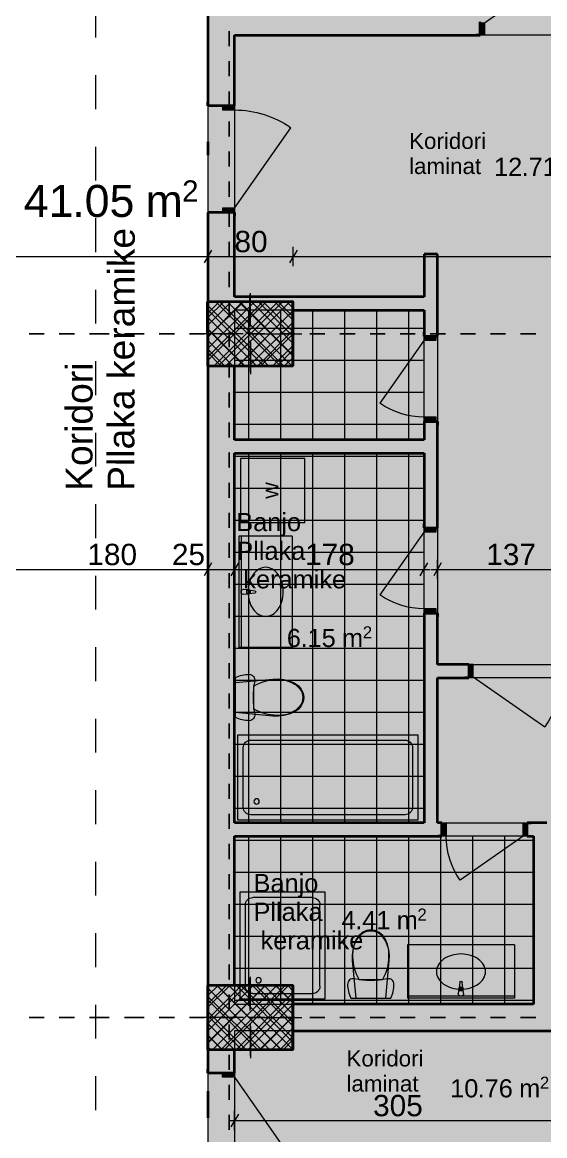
# Model space of a CAD drawing. Header units: millimetres. Extents: x -117066 to -55301, y -75598 to 14871.
# Drawn here: x -86605 to -80484, y -56841 to -43793 of the extents above; entities that cross this region are included whole.
import ezdxf

# ---------------------------------------------------------------- set-up
doc = ezdxf.new("R2010")
doc.units = ezdxf.units.MM
doc.header["$MEASUREMENT"] = 0
doc.layers.add('A - Shtyllat', color=7, linetype='Continuous')
doc.layers.add('Drawing & Figure', color=7, linetype='Continuous')
for name, color, linetype, lineweight in [('A - Shtyllat_Pen_No__1', 7, 'Continuous', 13), ('A - Shtyllat_Pen_No__7', 7, 'Continuous', 35), ('Drawing & Figure_Pen_No__1', 7, 'Continuous', 13), ('Drawing & Figure_Pen_No__101', 252, 'Continuous', 13), ('Drawing & Figure_Pen_No__20', 1, 'Continuous', 0), ('Drawing & Figure_Pen_No__7', 7, 'Continuous', 35)]:
    doc.layers.add(name, color=color, linetype=linetype, lineweight=lineweight)
for name, color, linetype, lineweight, true_color in [('Drawing & Figure_Pen_No__23', 7, 'Continuous', 20, 0xff6600), ('Drawing & Figure_Pen_No__3', 7, 'Continuous', 18, 0xff6600), ('Drawing & Figure_Pen_No__58', 7, 'Continuous', 25, 0xdf0000), ('Drawing & Figure_Pen_No__61', 7, 'Continuous', 20, 0x6a6a6a), ('Drawing & Figure_Pen_No__8', 7, 'Continuous', 35, 0xa80f02), ('Drawing & Figure_Pen_No__81', 7, 'Continuous', 20, 0x6a6a6a), ('Drawing & Figure_Pen_No__85', 7, 'Continuous', 20, 0x80c2ff)]:
    doc.layers.add(name, color=color, linetype=linetype, lineweight=lineweight, true_color=true_color)
doc.styles.add('GENERATED_STYLE_1', font='arial.ttf')
pattern_1 = [(45, (0, 0), (-68.94291, 68.94291), []), (135, (0, 0), (68.94291, 68.94291), [])]

# ---------------------------------------------------------------- blocks, each defined once
blk = doc.blocks.new('Column_6', base_point=(-83936, -47443))
at = {"layer": 'A - Shtyllat', "linetype": 'Continuous', "lineweight": 0, "true_color": 0x000000}
h = blk.add_hatch(dxfattribs=at)
h.set_pattern_fill('Concrete_Block', color=18, style=0, pattern_type=2)
h.set_pattern_definition(pattern_1)
h.paths.add_polyline_path([(-84437, -47068), (-84436, -47818), (-83436, -47817), (-83437, -47067)])
at = {"layer": 'A - Shtyllat_Pen_No__1', "color": 7, "linetype": 'Continuous', "lineweight": 13}
for p, q in [((-83936, -47363), (-83937, -46988)), ((-84016, -47443), (-84516, -47443)), ((-83856, -47443), (-83356, -47442)), ((-83936, -47523), (-83936, -47898))]:
    blk.add_line(p, q, dxfattribs=at)
blk.add_point((-83936, -47443), dxfattribs=at)
at = {"layer": 'A - Shtyllat_Pen_No__7', "color": 7, "linetype": 'Continuous', "lineweight": 35, "flags": 128}
blk.add_lwpolyline([(-84437, -47068), (-84436, -47818), (-83436, -47817), (-83437, -47067)], close=True, dxfattribs=at)
blk = doc.blocks.new('Column_9', base_point=(-83934, -55455))
at = {"layer": 'A - Shtyllat', "linetype": 'Continuous', "lineweight": 0, "true_color": 0x000000}
h = blk.add_hatch(dxfattribs=at)
h.set_pattern_fill('Concrete_Block', color=18, style=0, pattern_type=2)
h.set_pattern_definition(pattern_1)
h.paths.add_polyline_path([(-84434, -55080), (-84434, -55830), (-83434, -55830), (-83434, -55080)])
at = {"layer": 'A - Shtyllat_Pen_No__1', "color": 7, "linetype": 'Continuous', "lineweight": 13}
for p, q in [((-83934, -55375), (-83934, -55000)), ((-84014, -55455), (-84514, -55455)), ((-83934, -55535), (-83934, -55910)), ((-83854, -55455), (-83354, -55455))]:
    blk.add_line(p, q, dxfattribs=at)
blk.add_point((-83934, -55455), dxfattribs=at)
at = {"layer": 'A - Shtyllat_Pen_No__7', "color": 7, "linetype": 'Continuous', "lineweight": 35, "flags": 128}
blk.add_lwpolyline([(-84434, -55080), (-84434, -55830), (-83434, -55830), (-83434, -55080)], close=True, dxfattribs=at)

msp = doc.modelspace()

# ---------------------------------------------------------------- hatches: boundary and pattern name
at = {"layer": 'Drawing & Figure', "linetype": 'Continuous', "lineweight": 0, "true_color": 0x2a2a2a}
msp.add_hatch(color=250, dxfattribs=at).paths.add_polyline_path([(-73813.5, -38470.7), (-84436.1, -38472.9), (-84432.5, -55456.9), (-73807.1, -55454.7)])
at = {"layer": 'Drawing & Figure', "linetype": 'Continuous', "lineweight": 0, "true_color": 0x172b3f}
msp.add_hatch(color=169, dxfattribs=at).paths.add_polyline_path([(-73807.1, -69367.2), (-73807.1, -55454.7), (-84432.5, -55456.9), (-84430.9, -63350.7), (-85511.4, -63351), (-85510.2, -69369.6)])
at = {"layer": 'Drawing & Figure_Pen_No__1', "linetype": 'Continuous', "lineweight": 0, "true_color": 0xffffff}
for points in [[(-81241.4, -43799.4), (-81241.4, -43943.2), (-81191.4, -43943.2), (-81191.4, -43799.4)], [(-84260.9, -44770.8), (-84260.9, -44820.8), (-84117.2, -44820.8), (-84117.2, -44770.8)], [(-84117.2, -46020.8), (-84117.2, -45970.8), (-84260.9, -45970.8), (-84260.9, -46020.8)], [(-83429.7, -47818.1), (-83429.7, -47068.1), (-84429.6, -47068.1), (-84429.6, -47818.1)], [(-81898.4, -47469.8), (-81898.4, -47519.9), (-81754.7, -47519.9), (-81754.7, -47469.8)], [(-81754.7, -48469.9), (-81754.7, -48419.9), (-81898.4, -48419.9), (-81898.4, -48469.9)], [(-83296.8, -48906.4), (-84046.8, -48906.4), (-84046.8, -49656.4), (-83296.8, -49656.4)], [(-83441.7, -49815.8), (-84066.7, -49815.8), (-84066.7, -51119.6), (-83441.7, -51119.6)], [(-81898.4, -49716.2), (-81898.4, -49766.1), (-81754.7, -49766.1), (-81754.7, -49716.2)], [(-84010.5, -50436.5), (-84032.5, -50445.6), (-84041.7, -50467.7), (-84032.5, -50489.8), (-84010.5, -50499), (-83958, -50494), (-83946.1, -50489.9), (-83880, -50481.6), (-83871.2, -50477), (-83867.7, -50467.7), (-83871.2, -50458.4), (-83880, -50453.9), (-83946.1, -50445.5), (-83958, -50441.5)], [(-81754.7, -50716.1), (-81754.7, -50666.1), (-81898.4, -50666.1), (-81898.4, -50716.1)], [(-81374, -51461.9), (-81324, -51461.9), (-81324, -51318.2), (-81374, -51318.2)], [(-84107.2, -51472.4), (-84107.2, -51939.4), (-84088.4, -51948.2), (-84069, -51956), (-84049.3, -51962.6), (-84029.2, -51968), (-84008.8, -51972.3), (-83988.2, -51975.4), (-83967.4, -51977.2), (-83946.6, -51977.8), (-83932.2, -51976.2), (-83918.5, -51971.5), (-83906.1, -51963.8), (-83895.8, -51953.7), (-83887.9, -51941.5), (-83882.9, -51927.9), (-83880.9, -51913.5), (-83882.3, -51899), (-83890.8, -51851.2), (-83896.8, -51803), (-83900.4, -51754.5), (-83901.7, -51705.9), (-83900.4, -51657.3), (-83896.8, -51608.9), (-83890.8, -51560.6), (-83882.3, -51512.8), (-83880.9, -51498.3), (-83882.9, -51484), (-83887.9, -51470.3), (-83895.8, -51458.2), (-83906.1, -51448), (-83918.5, -51440.4), (-83932.2, -51435.7), (-83946.6, -51434), (-83967.4, -51434.6), (-83988.2, -51436.5), (-84008.8, -51439.5), (-84029.2, -51443.8), (-84049.3, -51449.2), (-84069, -51455.9), (-84088.4, -51463.6)], [(-83540.4, -51494.1), (-83604.6, -51487.3), (-83669.2, -51489.2), (-84107.2, -51529.7), (-84107.2, -51882.2), (-83669.2, -51922.6), (-83604.6, -51924.5), (-83540.4, -51917.7), (-83478.3, -51902.2), (-83419.5, -51878.4), (-83373.1, -51846.4), (-83337.4, -51805.1), (-83315, -51757.2), (-83307.2, -51705.9), (-83315, -51654.6), (-83337.4, -51606.8), (-83373.1, -51565.4), (-83419.5, -51533.4), (-83478.3, -51509.6)], [(-84079.2, -53142.6), (-81971, -53142.6), (-81971, -52142.6), (-84079.2, -52142.6)], [(-81688.5, -53186.3), (-81688.5, -53330), (-81638.5, -53330), (-81638.5, -53186.3)], [(-80688.5, -53330), (-80688.5, -53186.3), (-80738.5, -53186.3), (-80738.5, -53330)], [(-84055.8, -55238.2), (-83055.8, -55238.2), (-83055.8, -53988.2), (-84055.8, -53988.2)], [(-82310.7, -54660.8), (-82326.1, -54598.6), (-82349.9, -54539.9), (-82381.9, -54493.4), (-82423.2, -54457.8), (-82471.1, -54435.3), (-82522.4, -54427.6), (-82573.7, -54435.3), (-82621.6, -54457.8), (-82662.9, -54493.4), (-82694.9, -54539.9), (-82718.7, -54598.6), (-82734.2, -54660.8), (-82741.1, -54725), (-82739.1, -54789.6), (-82698.6, -55227.5), (-82346.2, -55227.5), (-82305.7, -54789.6), (-82303.8, -54725)], [(-80840.4, -54605.3), (-82090.9, -54605.3), (-82090.9, -55230.3), (-80840.4, -55230.3)], [(-82289, -55227.5), (-82280.1, -55208.7), (-82272.3, -55189.4), (-82265.7, -55169.6), (-82260.3, -55149.5), (-82256.1, -55129.1), (-82253, -55108.5), (-82251.2, -55087.8), (-82250.5, -55067), (-82252.2, -55052.6), (-82256.9, -55038.8), (-82264.5, -55026.5), (-82274.7, -55016.1), (-82286.8, -55008.2), (-82300.5, -55003.2), (-82314.9, -55001.3), (-82329.3, -55002.6), (-82377.1, -55011.1), (-82425.3, -55017.2), (-82473.9, -55020.8), (-82522.4, -55022), (-82571, -55020.8), (-82619.4, -55017.2), (-82667.7, -55011.1), (-82715.5, -55002.6), (-82730, -55001.3), (-82744.4, -55003.2), (-82758, -55008.2), (-82770.2, -55016.1), (-82780.3, -55026.5), (-82788, -55038.8), (-82792.7, -55052.6), (-82794.3, -55067), (-82793.7, -55087.8), (-82791.9, -55108.5), (-82788.8, -55129.1), (-82784.6, -55149.5), (-82779.1, -55169.6), (-82772.5, -55189.4), (-82764.7, -55208.7), (-82755.9, -55227.5)], [(-81434.4, -55174.1), (-81439.4, -55121.6), (-81443.4, -55109.7), (-81451.8, -55043.6), (-81456.3, -55034.8), (-81465.6, -55031.3), (-81474.9, -55034.8), (-81479.5, -55043.6), (-81487.8, -55109.7), (-81491.9, -55121.6), (-81496.9, -55174.1), (-81487.7, -55196.2), (-81465.6, -55205.3), (-81443.5, -55196.2)], [(-83429.7, -55830.8), (-83429.7, -55080.8), (-84429.6, -55080.8), (-84429.6, -55830.8)], [(-84117.2, -56106.5), (-84260.9, -56106.5), (-84260.9, -56156.5), (-84117.2, -56156.5)]]:
    msp.add_hatch(color=7, dxfattribs=at).paths.add_polyline_path(points)

# ---------------------------------------------------------------- linework, layer by layer
at = {"layer": 'Drawing & Figure_Pen_No__1', "color": 7, "linetype": 'Continuous', "lineweight": 13}
for points in [[(-84429.6, -35635.1), (-84429.6, -57528.3)], [(-84117.2, -43943.2), (-84117.2, -47012.3)], [(-80027.7, -43943.2), (-84117.2, -43943.2)], [(-84386.4, -46461.9), (-84473, -46611.9)], [(-83386.4, -46461.9), (-83472.9, -46611.9)], [(-81898.4, -46509), (-81742.2, -46509)], [(-81898.4, -47012.3), (-81898.4, -46509)], [(-81742.2, -46509), (-81742.2, -51318.2)], [(-84429.6, -47712.8), (-83785.1, -47068.1)], [(-84429.6, -47483), (-84014.9, -47068.1)], [(-84429.6, -47253.2), (-84244.7, -47068.1)], [(-84305.3, -47818.1), (-83555.3, -47068.1)], [(-83546.1, -47818.1), (-84296.1, -47068.1)], [(-84117.2, -47012.3), (-81898.4, -47012.3)], [(-83429.7, -47704.7), (-84066.3, -47068.1)], [(-83429.7, -47474.9), (-83836.5, -47068.1)], [(-83429.7, -47245.1), (-83606.7, -47068.1)], [(-83775.9, -47818.1), (-84429.6, -47164.4)], [(-84117.2, -47168.5), (-84117.2, -48684.9)], [(-81898.4, -47168.5), (-84117.2, -47168.5)], [(-84075.5, -47818.1), (-83429.7, -47172.4)], [(-81898.4, -48684.9), (-81898.4, -47168.5)], [(-84005.7, -47818.1), (-84429.6, -47394.2)], [(-83845.6, -47818.1), (-83429.7, -47402.2)], [(-84235.5, -47818.1), (-84429.6, -47624)], [(-83615.8, -47818.1), (-83429.7, -47632)], [(-84117.2, -48684.9), (-81898.4, -48684.9)], [(-84117.2, -48841.1), (-84117.2, -53173.7)], [(-81898.4, -48841.1), (-84117.2, -48841.1)], [(-81898.4, -53173.7), (-81898.4, -48841.1)], [(-84429.6, -50316.5), (-84429.6, -50091.5)], [(-84117.2, -50316.5), (-84117.2, -50091.5)], [(-81898.4, -50316.5), (-81898.4, -50091.5)], [(-81742.2, -50316.5), (-81742.2, -50091.5)], [(-86687.7, -50204), (-84429.6, -50204)], [(-84386.4, -50129), (-84473, -50279)], [(-84429.6, -50204), (-84117.2, -50204)], [(-84073.8, -50129), (-84160.5, -50279)], [(-84117.2, -50204), (-81898.4, -50204)], [(-81941.7, -50279), (-81855.1, -50129)], [(-81898.4, -50204), (-81825, -50204)], [(-81815.5, -50204), (-81742.2, -50204)], [(-81698.9, -50129), (-81785.4, -50279)], [(-81742.2, -50204), (-80027.7, -50204)], [(-81742.2, -51318.2), (-80027.7, -51318.2)], [(-81742.2, -51474.4), (-81742.2, -53173.7)], [(-74116.7, -51474.4), (-81742.2, -51474.4)], [(-84117.2, -53173.7), (-81898.4, -53173.7)], [(-81742.2, -53173.7), (-80460.9, -53173.7)], [(-84117.2, -53330), (-84117.2, -55299.5)], [(-80617.2, -53330), (-84117.2, -53330)], [(-80617.2, -55299.5), (-80617.2, -53330)], [(-84429.6, -55756.1), (-83754.3, -55080.8)], [(-84429.6, -55526.3), (-83984.1, -55080.8)], [(-84429.6, -55296.5), (-84214, -55080.8)], [(-83576.8, -55830.8), (-84326.8, -55080.8)], [(-84274.5, -55830.8), (-83524.5, -55080.8)], [(-83429.7, -55748.1), (-84096.9, -55080.8)], [(-83429.7, -55518.2), (-83867.1, -55080.8)], [(-83429.7, -55288.4), (-83637.3, -55080.8)], [(-83806.6, -55830.8), (-84429.6, -55207.7)], [(-84117.2, -55299.5), (-80617.2, -55299.5)], [(-84044.7, -55830.8), (-83429.7, -55215.7)], [(-84036.4, -55830.8), (-84429.6, -55437.5)], [(-83814.9, -55830.8), (-83429.7, -55445.6)], [(-84266.2, -55830.8), (-84429.6, -55667.3)], [(-84117.2, -55612.1), (-84117.2, -57684.6)], [(-80304.6, -55612.1), (-84117.2, -55612.1)], [(-83585.1, -55830.8), (-83429.7, -55675.4)], [(-84073.8, -56586.8), (-84160.5, -56736.8)], [(-84117.2, -56774.3), (-84117.2, -56549.3)], [(-84190.5, -56661.8), (-84117.2, -56661.8)], [(-84117.2, -56661.8), (-80304.6, -56661.8)]]:
    msp.add_lwpolyline(points, dxfattribs=at)
at = {"layer": 'Drawing & Figure_Pen_No__101', "color": 252, "linetype": 'Continuous', "lineweight": 13}
for points in [[(-84429.6, -46649.4), (-84429.6, -46424.4)], [(-83429.7, -46649.4), (-83429.7, -46424.4)], [(-89406.5, -46536.9), (-84429.6, -46536.9)], [(-84429.6, -46536.9), (-83429.7, -46536.9)], [(-83429.7, -46536.9), (-76678.1, -46536.9)], [(-83952.3, -48684.9), (-83952.3, -47168.5)], [(-83577.3, -48684.9), (-83577.3, -47168.5)], [(-83202.3, -48684.9), (-83202.3, -47168.5)], [(-82827.3, -48684.9), (-82827.3, -47168.5)], [(-82452.3, -48684.9), (-82452.3, -47168.5)], [(-82077.3, -48684.9), (-82077.3, -47168.5)], [(-84117.2, -47376.8), (-81898.4, -47376.8)], [(-84117.2, -47751.8), (-81898.4, -47751.8)], [(-84117.2, -48126.8), (-81898.4, -48126.8)], [(-84117.2, -48501.8), (-81898.4, -48501.8)], [(-84117.2, -48876.8), (-81898.4, -48876.8)], [(-83952.3, -53173.7), (-83952.3, -48841.1)], [(-83577.3, -53173.7), (-83577.3, -48841.1)], [(-83202.3, -53173.7), (-83202.3, -48841.1)], [(-82827.3, -53173.7), (-82827.3, -48841.1)], [(-82452.3, -53173.7), (-82452.3, -48841.1)], [(-82077.3, -53173.7), (-82077.3, -48841.1)], [(-84117.2, -49251.8), (-81898.4, -49251.8)], [(-84117.2, -49626.8), (-81898.4, -49626.8)], [(-84117.2, -50001.8), (-81898.4, -50001.8)], [(-84117.2, -50376.8), (-81898.4, -50376.8)], [(-84117.2, -50751.8), (-81898.4, -50751.8)], [(-84117.2, -51126.8), (-81898.4, -51126.8)], [(-84117.2, -51501.8), (-81898.4, -51501.8)], [(-84117.2, -51876.8), (-81898.4, -51876.8)], [(-84117.2, -52251.8), (-81898.4, -52251.8)], [(-84117.2, -52626.8), (-81898.4, -52626.8)], [(-84117.2, -53001.8), (-81898.4, -53001.8)], [(-83952.3, -55299.5), (-83952.3, -53330)], [(-83577.3, -55299.5), (-83577.3, -53330)], [(-83202.3, -55299.5), (-83202.3, -53330)], [(-82827.3, -55299.5), (-82827.3, -53330)], [(-82452.3, -55299.5), (-82452.3, -53330)], [(-82077.3, -55299.5), (-82077.3, -53330)], [(-81702.3, -55299.5), (-81702.3, -53330)], [(-81327.3, -55299.5), (-81327.3, -53330)], [(-80952.3, -55299.5), (-80952.3, -53330)], [(-84117.2, -53376.8), (-80617.2, -53376.8)], [(-84117.2, -53751.8), (-80617.2, -53751.8)], [(-84117.2, -54126.8), (-80617.2, -54126.8)], [(-84117.2, -54501.8), (-80617.2, -54501.8)], [(-84117.2, -54876.8), (-80617.2, -54876.8)], [(-84117.2, -55251.8), (-80617.2, -55251.8)]]:
    msp.add_lwpolyline(points, dxfattribs=at)
at = {"layer": 'Drawing & Figure_Pen_No__20', "color": 1, "linetype": 'Continuous', "lineweight": 0}
for points in [[(-83929.7, -47343.2), (-83929.7, -46968.2)], [(-84029.7, -47443.1), (-84529.7, -47443.1)], [(-83829.6, -47443.1), (-83329.7, -47443.1)], [(-83929.7, -47543.2), (-83929.7, -47918.2)], [(-83929.7, -55355.8), (-83929.7, -54980.8)], [(-84029.7, -55455.8), (-84529.7, -55455.8)], [(-83929.7, -55555.8), (-83929.7, -55930.8)], [(-83829.6, -55455.8), (-83329.7, -55455.8)]]:
    msp.add_lwpolyline(points, dxfattribs=at)
at = {"layer": 'Drawing & Figure_Pen_No__23', "color": 30, "linetype": 'Continuous', "lineweight": 20, "true_color": 0xff6600}
for points in [[(-81241.4, -43799.4), (-81191.4, -43799.4)], [(-81241.4, -43943.2), (-81241.4, -43799.4)], [(-81191.4, -43799.4), (-81191.4, -43943.2)], [(-81191.4, -43943.2), (-81241.4, -43943.2)], [(-84260.9, -44770.8), (-84260.9, -44820.8)], [(-84117.2, -44770.8), (-84260.9, -44770.8)], [(-84260.9, -44820.8), (-84117.2, -44820.8)], [(-84117.2, -44820.8), (-84117.2, -44770.8)], [(-84117.2, -45970.8), (-84260.9, -45970.8)], [(-84260.9, -45970.8), (-84260.9, -46020.8)], [(-84260.9, -46020.8), (-84117.2, -46020.8)], [(-84117.2, -46020.8), (-84117.2, -45970.8)], [(-81898.4, -47469.8), (-81898.4, -47519.9)], [(-81754.7, -47469.8), (-81898.4, -47469.8)], [(-81754.7, -47519.9), (-81754.7, -47469.8)], [(-81898.4, -47519.9), (-81754.7, -47519.9)], [(-81754.7, -48419.9), (-81898.4, -48419.9)], [(-81898.4, -48419.9), (-81898.4, -48469.9)], [(-81898.4, -48469.9), (-81754.7, -48469.9)], [(-81754.7, -48469.9), (-81754.7, -48419.9)], [(-81898.4, -49716.2), (-81898.4, -49766.1)], [(-81754.7, -49716.2), (-81898.4, -49716.2)], [(-81898.4, -49766.1), (-81754.7, -49766.1)], [(-81754.7, -49766.1), (-81754.7, -49716.2)], [(-81754.7, -50666.1), (-81898.4, -50666.1)], [(-81898.4, -50666.1), (-81898.4, -50716.1)], [(-81898.4, -50716.1), (-81754.7, -50716.1)], [(-81754.7, -50716.1), (-81754.7, -50666.1)], [(-81324, -51318.2), (-81374, -51318.2)], [(-81374, -51318.2), (-81374, -51461.9)], [(-81324, -51461.9), (-81324, -51318.2)], [(-81374, -51461.9), (-81324, -51461.9)], [(-81688.5, -53186.3), (-81638.5, -53186.3)], [(-81688.5, -53330), (-81688.5, -53186.3)], [(-81638.5, -53186.3), (-81638.5, -53330)], [(-80738.5, -53330), (-80738.5, -53186.3)], [(-80738.5, -53186.3), (-80688.5, -53186.3)], [(-80688.5, -53186.3), (-80688.5, -53330)], [(-81638.5, -53330), (-81688.5, -53330)], [(-80688.5, -53330), (-80738.5, -53330)], [(-84260.9, -56156.5), (-84260.9, -56106.5)], [(-84260.9, -56106.5), (-84117.2, -56106.5)], [(-84117.2, -56156.5), (-84260.9, -56156.5)], [(-84117.2, -56106.5), (-84117.2, -56156.5)]]:
    msp.add_lwpolyline(points, dxfattribs=at)
at = {"layer": 'Drawing & Figure_Pen_No__3', "color": 30, "linetype": 'Continuous', "lineweight": 18, "true_color": 0xff6600}
for points in [[(-81191.4, -43799.4), (-80351.7, -43211.5)], [(-84117.2, -45970.8), (-83457.6, -45028.8)], [(-81898.4, -47519.9), (-82414.6, -48257.1)], [(-81898.4, -49766.1), (-82414.6, -50503.4)], [(-81324, -51461.9), (-80484.3, -52049.9)], [(-80738.5, -53330), (-81475.8, -53846.2)], [(-84117.2, -56156.5), (-83457.6, -57098.5)]]:
    msp.add_lwpolyline(points, dxfattribs=at)
for points in [[(-84117.2, -44820.8, -0.1539057), (-83457.6, -45028.8)], [(-81898.4, -48419.9, -0.1538876), (-82414.6, -48257.1)], [(-81898.4, -50666.1, -0.1539727), (-82414.6, -50503.4)], [(-80298.9, -51461.9, -0.153909), (-80484.3, -52049.9)], [(-81475.8, -53846.2, -0.1538876), (-81638.5, -53330)]]:
    msp.add_lwpolyline(points, format="xyb", dxfattribs=at)
at = {"layer": 'Drawing & Figure_Pen_No__58', "color": 12, "linetype": 'Continuous', "lineweight": 25, "true_color": 0xdf0000}
for points in [[(-84179.7, -43897), (-84179.7, -44073.4)], [(-84179.7, -44249.8), (-84179.7, -44426.2)], [(-84179.7, -44602.6), (-84179.7, -44779)], [(-84179.7, -44955.4), (-84179.7, -45131.7)], [(-84179.7, -45308.1), (-84179.7, -45484.5)], [(-84179.7, -45660.9), (-84179.7, -45837.3)], [(-84179.7, -46013.7), (-84179.7, -46190)], [(-84179.7, -46366.4), (-84179.7, -46542.8)], [(-84179.7, -46719.2), (-84179.7, -46895.6)], [(-84179.7, -47072), (-84179.7, -47248.4)], [(-86348.1, -47443.1), (-86524.5, -47443.1)], [(-85995.3, -47443.1), (-86171.7, -47443.1)], [(-85694.1, -47443.1), (-85818.9, -47443.1)], [(-85694.1, -47443.1), (-85585.9, -47443.1)], [(-85409.5, -47443.1), (-85301.3, -47443.1)], [(-85301.3, -47443.1), (-85176.5, -47443.1)], [(-85000.1, -47443.1), (-84823.7, -47443.1)], [(-84647.3, -47443.1), (-84470.9, -47443.1)], [(-84294.5, -47443.1), (-84118.2, -47443.1)], [(-84179.7, -47424.8), (-84179.7, -47601.2)], [(-83941.8, -47443.1), (-83765.4, -47443.1)], [(-83589, -47443.1), (-83412.6, -47443.1)], [(-83236.2, -47443.1), (-83059.8, -47443.1)], [(-82883.4, -47443.1), (-82707, -47443.1)], [(-82530.6, -47443.1), (-82354.2, -47443.1)], [(-82177.8, -47443.1), (-82001.4, -47443.1)], [(-81825, -47443.1), (-81648.7, -47443.1)], [(-81472.3, -47443.1), (-81295.9, -47443.1)], [(-81119.5, -47443.1), (-80943.1, -47443.1)], [(-80766.7, -47443.1), (-80590.4, -47443.1)], [(-84179.7, -47777.6), (-84179.7, -47954)], [(-84179.7, -48130.4), (-84179.7, -48306.8)], [(-84179.7, -48483.2), (-84179.7, -48659.5)], [(-84179.7, -48835.9), (-84179.7, -49012.3)], [(-84179.7, -49188.7), (-84179.7, -49365.1)], [(-84179.7, -49541.5), (-84179.7, -49717.9)], [(-84179.7, -49894.2), (-84179.7, -50070.6)], [(-84179.7, -50247), (-84179.7, -50423.4)], [(-84179.7, -50599.8), (-84179.7, -50776.2)], [(-84179.7, -50952.5), (-84179.7, -51128.9)], [(-84179.7, -51305.3), (-84179.7, -51481.7)], [(-84179.7, -51658.1), (-84179.7, -51834.5)], [(-84179.7, -52010.9), (-84179.7, -52187.3)], [(-84179.7, -52363.7), (-84179.7, -52540.1)], [(-84179.7, -52716.5), (-84179.7, -52892.9)], [(-84179.7, -53069.3), (-84179.7, -53245.7)], [(-84179.7, -53422), (-84179.7, -53598.4)], [(-84179.7, -53774.8), (-84179.7, -53951.2)], [(-84179.7, -54127.6), (-84179.7, -54304)], [(-84179.7, -54480.4), (-84179.7, -54656.7)], [(-84179.7, -54833.1), (-84179.7, -55009.5)], [(-84179.7, -55185.9), (-84179.7, -55362.3)], [(-86348.1, -55455.8), (-86524.5, -55455.8)], [(-85995.3, -55455.8), (-86171.7, -55455.8)], [(-85694.1, -55455.8), (-85818.9, -55455.8)], [(-85694.1, -55455.8), (-85585.9, -55455.8)], [(-85409.5, -55455.8), (-85301.3, -55455.8)], [(-85301.3, -55455.8), (-85176.5, -55455.8)], [(-85000.1, -55455.8), (-84823.7, -55455.8)], [(-84647.3, -55455.8), (-84470.9, -55455.8)], [(-84294.5, -55455.8), (-84118.2, -55455.8)], [(-84179.7, -55538.7), (-84179.7, -55715)], [(-83941.8, -55455.8), (-83765.4, -55455.8)], [(-83589, -55455.8), (-83412.6, -55455.8)], [(-83236.2, -55455.8), (-83059.8, -55455.8)], [(-82883.4, -55455.8), (-82707, -55455.8)], [(-82530.6, -55455.8), (-82354.2, -55455.8)], [(-82177.8, -55455.8), (-82001.4, -55455.8)], [(-81825, -55455.8), (-81648.7, -55455.8)], [(-81472.3, -55455.8), (-81295.9, -55455.8)], [(-81119.5, -55455.8), (-80943.1, -55455.8)], [(-80766.7, -55455.8), (-80590.4, -55455.8)], [(-84179.7, -55891.4), (-84179.7, -56067.8)], [(-84179.7, -56244.2), (-84179.7, -56420.6)], [(-84179.7, -56597), (-84179.7, -56773.4)]]:
    msp.add_lwpolyline(points, dxfattribs=at)
at = {"layer": 'Drawing & Figure_Pen_No__7', "color": 7, "linetype": 'Continuous', "lineweight": 35}
for points in [[(-84429.6, -39221.8), (-84429.6, -44770.8)], [(-81241.4, -43799.4), (-81241.4, -43786.9)], [(-81241.4, -43799.4), (-81241.4, -43786.9)], [(-81241.4, -43799.4), (-81241.4, -43786.9)], [(-81241.4, -43943.2), (-81241.4, -43799.4)], [(-81241.4, -43943.2), (-81241.4, -43799.4)], [(-81241.4, -43943.2), (-81241.4, -43799.4)], [(-84117.2, -44770.8), (-84117.2, -43943.2)], [(-84117.2, -43943.2), (-81241.4, -43943.2)], [(-81241.4, -43943.2), (-81287.7, -43943.2)], [(-81241.4, -43943.2), (-81287.7, -43943.2)], [(-81241.4, -43943.2), (-81287.7, -43943.2)], [(-84429.6, -44770.8), (-84429.6, -44724.6)], [(-84429.6, -44770.8), (-84429.6, -44724.6)], [(-84429.6, -44770.8), (-84429.6, -44724.6)], [(-84117.2, -44770.8), (-84117.2, -44724.6)], [(-84117.2, -44770.8), (-84117.2, -44724.6)], [(-84117.2, -44770.8), (-84117.2, -44724.6)], [(-84260.9, -44770.8), (-84429.6, -44770.8)], [(-84260.9, -44770.8), (-84429.6, -44770.8)], [(-84260.9, -44770.8), (-84429.6, -44770.8)], [(-84117.2, -44770.8), (-84260.9, -44770.8)], [(-84117.2, -44770.8), (-84260.9, -44770.8)], [(-84117.2, -44770.8), (-84260.9, -44770.8)], [(-84429.6, -45193.1), (-84429.6, -45349.4)], [(-84429.6, -46020.8), (-84429.6, -46067.1)], [(-84260.9, -46020.8), (-84429.6, -46020.8)], [(-84429.6, -46020.8), (-84429.6, -47068.1)], [(-84260.9, -46020.8), (-84429.6, -46020.8)], [(-84260.9, -46020.8), (-84429.6, -46020.8)], [(-84429.6, -46020.8), (-84429.6, -46067.1)], [(-84429.6, -46020.8), (-84429.6, -46067.1)], [(-84117.2, -46020.8), (-84260.9, -46020.8)], [(-84117.2, -46020.8), (-84260.9, -46020.8)], [(-84117.2, -46020.8), (-84260.9, -46020.8)], [(-84117.2, -46020.8), (-84117.2, -46067.1)], [(-84117.2, -47012.3), (-84117.2, -46020.8)], [(-84117.2, -46020.8), (-84117.2, -46067.1)], [(-84117.2, -46020.8), (-84117.2, -46067.1)], [(-81742.2, -46509), (-81898.4, -46509)], [(-81898.4, -46509), (-81898.4, -47012.3)], [(-81742.2, -47469.8), (-81742.2, -46509)], [(-83429.7, -47068.1), (-84429.6, -47068.1)], [(-84429.6, -47068.1), (-84429.6, -47818.1)], [(-81898.4, -47012.3), (-84117.2, -47012.3)], [(-83429.7, -47818.1), (-83429.7, -47068.1)], [(-83429.7, -47168.5), (-81898.4, -47168.5)], [(-81898.4, -47168.5), (-81898.4, -47469.8)], [(-81898.4, -47469.8), (-81898.4, -47423.6)], [(-81898.4, -47469.8), (-81898.4, -47423.6)], [(-81898.4, -47469.8), (-81898.4, -47423.6)], [(-81898.4, -47469.8), (-81754.7, -47469.8)], [(-81898.4, -47469.8), (-81754.7, -47469.8)], [(-81898.4, -47469.8), (-81754.7, -47469.8)], [(-81754.7, -47469.8), (-81742.2, -47469.8)], [(-81754.7, -47469.8), (-81742.2, -47469.8)], [(-81754.7, -47469.8), (-81742.2, -47469.8)], [(-81742.2, -47469.8), (-81742.2, -47423.6)], [(-81742.2, -47469.8), (-81742.2, -47423.6)], [(-81742.2, -47469.8), (-81742.2, -47423.6)], [(-84429.6, -47818.1), (-84429.6, -55080.8)], [(-84429.6, -47818.1), (-83429.7, -47818.1)], [(-84117.2, -48684.9), (-84117.2, -47818.1)], [(-81898.4, -48469.9), (-81898.4, -48516.1)], [(-81898.4, -48469.9), (-81754.7, -48469.9)], [(-81898.4, -48469.9), (-81898.4, -48684.9)], [(-81898.4, -48469.9), (-81754.7, -48469.9)], [(-81898.4, -48469.9), (-81754.7, -48469.9)], [(-81898.4, -48469.9), (-81898.4, -48516.1)], [(-81898.4, -48469.9), (-81898.4, -48516.1)], [(-81754.7, -48469.9), (-81742.2, -48469.9)], [(-81754.7, -48469.9), (-81742.2, -48469.9)], [(-81754.7, -48469.9), (-81742.2, -48469.9)], [(-81742.2, -48469.9), (-81742.2, -48516.1)], [(-81742.2, -49716.2), (-81742.2, -48469.9)], [(-81742.2, -48469.9), (-81742.2, -48516.1)], [(-81742.2, -48469.9), (-81742.2, -48516.1)], [(-81898.4, -48684.9), (-84117.2, -48684.9)], [(-84117.2, -53173.7), (-84117.2, -48841.1)], [(-84117.2, -48841.1), (-81898.4, -48841.1)], [(-81898.4, -48841.1), (-81898.4, -49716.2)], [(-81898.4, -49716.2), (-81898.4, -49669.9)], [(-81898.4, -49716.2), (-81898.4, -49669.9)], [(-81898.4, -49716.2), (-81898.4, -49669.9)], [(-81742.2, -49716.2), (-81742.2, -49669.9)], [(-81742.2, -49716.2), (-81742.2, -49669.9)], [(-81742.2, -49716.2), (-81742.2, -49669.9)], [(-81898.4, -49716.2), (-81754.7, -49716.2)], [(-81898.4, -49716.2), (-81754.7, -49716.2)], [(-81898.4, -49716.2), (-81754.7, -49716.2)], [(-81754.7, -49716.2), (-81742.2, -49716.2)], [(-81754.7, -49716.2), (-81742.2, -49716.2)], [(-81754.7, -49716.2), (-81742.2, -49716.2)], [(-81898.4, -50716.1), (-81898.4, -50762.4)], [(-81898.4, -50716.1), (-81754.7, -50716.1)], [(-81898.4, -50716.1), (-81898.4, -53173.7)], [(-81898.4, -50716.1), (-81754.7, -50716.1)], [(-81898.4, -50716.1), (-81754.7, -50716.1)], [(-81898.4, -50716.1), (-81898.4, -50762.4)], [(-81898.4, -50716.1), (-81898.4, -50762.4)], [(-81754.7, -50716.1), (-81742.2, -50716.1)], [(-81754.7, -50716.1), (-81742.2, -50716.1)], [(-81754.7, -50716.1), (-81742.2, -50716.1)], [(-81742.2, -50716.1), (-81742.2, -50762.4)], [(-81742.2, -51318.2), (-81742.2, -50716.1)], [(-81742.2, -50716.1), (-81742.2, -50762.4)], [(-81742.2, -50716.1), (-81742.2, -50762.4)], [(-81374, -51318.2), (-81742.2, -51318.2)], [(-81374, -51318.2), (-81420.2, -51318.2)], [(-81374, -51318.2), (-81420.2, -51318.2)], [(-81374, -51318.2), (-81420.2, -51318.2)], [(-81374, -51318.2), (-81374, -51461.9)], [(-81374, -51318.2), (-81374, -51461.9)], [(-81374, -51318.2), (-81374, -51461.9)], [(-81742.2, -51474.4), (-81374, -51474.4)], [(-81742.2, -53173.7), (-81742.2, -51474.4)], [(-81374, -51474.4), (-81420.2, -51474.4)], [(-81374, -51474.4), (-81420.2, -51474.4)], [(-81374, -51474.4), (-81420.2, -51474.4)], [(-81374, -51461.9), (-81374, -51474.4)], [(-81374, -51461.9), (-81374, -51474.4)], [(-81374, -51461.9), (-81374, -51474.4)], [(-81898.4, -53173.7), (-84117.2, -53173.7)], [(-81688.5, -53173.7), (-81742.2, -53173.7)], [(-81688.5, -53173.7), (-81734.7, -53173.7)], [(-81688.5, -53173.7), (-81734.7, -53173.7)], [(-81688.5, -53173.7), (-81734.7, -53173.7)], [(-81688.5, -53186.3), (-81688.5, -53173.7)], [(-81688.5, -53186.3), (-81688.5, -53173.7)], [(-81688.5, -53186.3), (-81688.5, -53173.7)], [(-81688.5, -53330), (-81688.5, -53186.3)], [(-81688.5, -53330), (-81688.5, -53186.3)], [(-81688.5, -53330), (-81688.5, -53186.3)], [(-80688.5, -53173.7), (-80642.3, -53173.7)], [(-80688.5, -53186.3), (-80688.5, -53173.7)], [(-80460.9, -53173.7), (-80688.5, -53173.7)], [(-80688.5, -53186.3), (-80688.5, -53173.7)], [(-80688.5, -53186.3), (-80688.5, -53173.7)], [(-80688.5, -53173.7), (-80642.3, -53173.7)], [(-80688.5, -53173.7), (-80642.3, -53173.7)], [(-80688.5, -53330), (-80688.5, -53186.3)], [(-80688.5, -53330), (-80688.5, -53186.3)], [(-80688.5, -53330), (-80688.5, -53186.3)], [(-84117.2, -55080.8), (-84117.2, -53330)], [(-84117.2, -53330), (-81688.5, -53330)], [(-81688.5, -53330), (-81734.7, -53330)], [(-81688.5, -53330), (-81734.7, -53330)], [(-81688.5, -53330), (-81734.7, -53330)], [(-80688.5, -53330), (-80642.3, -53330)], [(-80688.5, -53330), (-80617.2, -53330)], [(-80688.5, -53330), (-80642.3, -53330)], [(-80688.5, -53330), (-80642.3, -53330)], [(-80617.2, -53330), (-80617.2, -55299.5)], [(-83429.7, -55080.8), (-84429.6, -55080.8)], [(-84429.6, -55080.8), (-84429.6, -55830.8)], [(-83429.7, -55830.8), (-83429.7, -55080.8)], [(-80617.2, -55299.5), (-83429.7, -55299.5)], [(-83429.7, -55612.1), (-80304.6, -55612.1)], [(-84429.6, -55830.8), (-84429.6, -56106.5)], [(-84429.6, -55830.8), (-83429.7, -55830.8)], [(-84117.2, -56106.5), (-84117.2, -55830.8)], [(-84429.6, -56106.5), (-84429.6, -56060.2)], [(-84429.6, -56106.5), (-84429.6, -56060.2)], [(-84429.6, -56106.5), (-84429.6, -56060.2)], [(-84117.2, -56106.5), (-84117.2, -56060.2)], [(-84117.2, -56106.5), (-84117.2, -56060.2)], [(-84117.2, -56106.5), (-84117.2, -56060.2)], [(-84260.9, -56106.5), (-84429.6, -56106.5)], [(-84260.9, -56106.5), (-84429.6, -56106.5)], [(-84260.9, -56106.5), (-84429.6, -56106.5)], [(-84117.2, -56106.5), (-84260.9, -56106.5)], [(-84117.2, -56106.5), (-84260.9, -56106.5)], [(-84117.2, -56106.5), (-84260.9, -56106.5)], [(-84429.6, -56318.2), (-84429.6, -56630.6)]]:
    msp.add_lwpolyline(points, dxfattribs=at)
at = {"layer": 'Drawing & Figure_Pen_No__81', "color": 251, "linetype": 'Continuous', "lineweight": 20, "true_color": 0x6a6a6a}
for points in [[(-84046.8, -48906.4), (-84046.8, -49656.4)], [(-83296.8, -48906.4), (-84046.8, -48906.4)], [(-83296.8, -49656.4), (-83296.8, -48906.4)], [(-84046.8, -49656.4), (-83296.8, -49656.4)], [(-84066.7, -49815.8), (-84066.7, -51119.6)], [(-83441.7, -49815.8), (-84066.7, -49815.8)], [(-84041.7, -49815.8), (-84041.7, -51119.6)], [(-83441.7, -49815.8), (-83441.7, -51119.6)], [(-84010.5, -50436.5), (-83958, -50441.5)], [(-83958, -50494), (-84010.5, -50498.9)], [(-83960.7, -50450.7), (-83979.3, -50450.7)], [(-83979.3, -50450.7), (-83979.3, -50484.7)], [(-83979.3, -50484.7), (-83960.7, -50484.7)], [(-83946.1, -50445.5), (-83880, -50453.9)], [(-83880, -50481.6), (-83946.1, -50489.9)], [(-83441.7, -51119.6), (-84066.7, -51119.6)], [(-84107.2, -51472.4), (-84088.4, -51463.6)], [(-84107.2, -51939.4), (-84107.2, -51472.4)], [(-84107.2, -51529.7), (-83669.2, -51489.2)], [(-84107.2, -51882.2), (-84107.2, -51529.7)], [(-84088.4, -51463.6), (-84069, -51455.9)], [(-84069, -51455.9), (-84049.3, -51449.2)], [(-84049.3, -51449.2), (-84029.2, -51443.8)], [(-84029.2, -51443.8), (-84008.8, -51439.5)], [(-84008.8, -51439.5), (-83988.2, -51436.5)], [(-83988.2, -51436.5), (-83967.4, -51434.6)], [(-83967.4, -51434.6), (-83946.6, -51434)], [(-83946.6, -51434), (-83932.2, -51435.7)], [(-83932.2, -51435.7), (-83918.5, -51440.4)], [(-83918.5, -51440.4), (-83906.1, -51448)], [(-83906.1, -51448), (-83895.8, -51458.2)], [(-83895.8, -51458.2), (-83887.9, -51470.3)], [(-83882.3, -51512.8), (-83890.8, -51560.6)], [(-83887.9, -51470.3), (-83882.9, -51484)], [(-83882.9, -51484), (-83880.9, -51498.3)], [(-83880.9, -51498.3), (-83882.3, -51512.8)], [(-83669.2, -51489.2), (-83604.6, -51487.3)], [(-83604.6, -51487.3), (-83540.4, -51494.1)], [(-83540.4, -51494.1), (-83478.3, -51509.6)], [(-83478.3, -51509.6), (-83419.5, -51533.4)], [(-83419.5, -51533.4), (-83373.1, -51565.4)], [(-83900.4, -51657.3), (-83901.7, -51705.9)], [(-83896.8, -51608.9), (-83900.4, -51657.3)], [(-83890.8, -51560.6), (-83896.8, -51608.9)], [(-83890.9, -51705.9), (-83890.9, -51569.7)], [(-83373.1, -51565.4), (-83337.4, -51606.8)], [(-83337.4, -51606.8), (-83315, -51654.6)], [(-83315, -51654.6), (-83307.2, -51705.9)], [(-83901.7, -51705.9), (-83900.4, -51754.5)], [(-83900.4, -51754.5), (-83896.8, -51803)], [(-83890.9, -51842.1), (-83890.9, -51705.9)], [(-83315, -51757.2), (-83337.4, -51805.1)], [(-83307.2, -51705.9), (-83315, -51757.2)], [(-83669.2, -51922.6), (-84107.2, -51882.2)], [(-83896.8, -51803), (-83890.8, -51851.2)], [(-83890.8, -51851.2), (-83882.3, -51899)], [(-83882.9, -51927.9), (-83887.9, -51941.5)], [(-83880.9, -51913.5), (-83882.9, -51927.9)], [(-83882.3, -51899), (-83880.9, -51913.5)], [(-83604.6, -51924.5), (-83669.2, -51922.6)], [(-83540.4, -51917.7), (-83604.6, -51924.5)], [(-83478.3, -51902.2), (-83540.4, -51917.7)], [(-83419.5, -51878.4), (-83478.3, -51902.2)], [(-83373.1, -51846.4), (-83419.5, -51878.4)], [(-83337.4, -51805.1), (-83373.1, -51846.4)], [(-84088.4, -51948.2), (-84107.2, -51939.4)], [(-84069, -51956), (-84088.4, -51948.2)], [(-84049.3, -51962.6), (-84069, -51956)], [(-84029.2, -51968), (-84049.3, -51962.6)], [(-84008.8, -51972.3), (-84029.2, -51968)], [(-83988.2, -51975.4), (-84008.8, -51972.3)], [(-83967.4, -51977.2), (-83988.2, -51975.4)], [(-83946.6, -51977.8), (-83967.4, -51977.2)], [(-83932.2, -51976.2), (-83946.6, -51977.8)], [(-83918.5, -51971.5), (-83932.2, -51976.2)], [(-83906.1, -51963.8), (-83918.5, -51971.5)], [(-83895.8, -51953.7), (-83906.1, -51963.8)], [(-83887.9, -51941.5), (-83895.8, -51953.7)], [(-84079.2, -53142.6), (-84079.2, -52142.6)], [(-84079.2, -52142.6), (-81971, -52142.6)], [(-81971, -52142.6), (-81971, -53142.6)], [(-84016.6, -52992.6), (-84016.6, -52292.6)], [(-83929.2, -52205.1), (-82121, -52205.1)], [(-82033.5, -52292.6), (-82033.5, -52992.6)], [(-82121, -53080.1), (-83929.2, -53080.1)], [(-81971, -53142.6), (-84079.2, -53142.6)], [(-84055.8, -53988.2), (-84055.8, -55238.2)], [(-83055.8, -53988.2), (-84055.8, -53988.2)], [(-83055.8, -55238.2), (-83055.8, -53988.2)], [(-83993.3, -54138.2), (-83993.3, -55088.2)], [(-83205.8, -54050.6), (-83905.8, -54050.6)], [(-83118.3, -55088.2), (-83118.3, -54138.2)], [(-82694.9, -54539.9), (-82718.7, -54598.6)], [(-82662.9, -54493.4), (-82694.9, -54539.9)], [(-82621.6, -54457.8), (-82662.9, -54493.4)], [(-82573.7, -54435.3), (-82621.6, -54457.8)], [(-82522.4, -54427.6), (-82573.7, -54435.3)], [(-82471.1, -54435.3), (-82522.4, -54427.6)], [(-82423.2, -54457.8), (-82471.1, -54435.3)], [(-82381.9, -54493.4), (-82423.2, -54457.8)], [(-82349.9, -54539.9), (-82381.9, -54493.4)], [(-82326.1, -54598.6), (-82349.9, -54539.9)], [(-82734.2, -54660.8), (-82741.1, -54725)], [(-82718.7, -54598.6), (-82734.2, -54660.8)], [(-82310.7, -54660.8), (-82326.1, -54598.6)], [(-82303.8, -54725), (-82310.7, -54660.8)], [(-80840.4, -54605.3), (-82090.9, -54605.3)], [(-82090.9, -54605.3), (-82090.9, -55230.3)], [(-80840.4, -54605.3), (-80840.4, -55230.3)], [(-82741.1, -54725), (-82739.1, -54789.6)], [(-82739.1, -54789.6), (-82698.6, -55227.5)], [(-82346.2, -55227.5), (-82305.7, -54789.6)], [(-82305.7, -54789.6), (-82303.8, -54725)], [(-82792.7, -55052.6), (-82794.3, -55067)], [(-82788, -55038.8), (-82792.7, -55052.6)], [(-82780.3, -55026.5), (-82788, -55038.8)], [(-82770.2, -55016.1), (-82780.3, -55026.5)], [(-82758, -55008.2), (-82770.2, -55016.1)], [(-82744.4, -55003.2), (-82758, -55008.2)], [(-82730, -55001.3), (-82744.4, -55003.2)], [(-82715.5, -55002.6), (-82730, -55001.3)], [(-82667.7, -55011.1), (-82715.5, -55002.6)], [(-82619.4, -55017.2), (-82667.7, -55011.1)], [(-82658.6, -55011.2), (-82522.4, -55011.2)], [(-82571, -55020.8), (-82619.4, -55017.2)], [(-82522.4, -55022), (-82571, -55020.8)], [(-82522.4, -55011.2), (-82386.3, -55011.2)], [(-82473.9, -55020.8), (-82522.4, -55022)], [(-82425.3, -55017.2), (-82473.9, -55020.8)], [(-82377.1, -55011.1), (-82425.3, -55017.2)], [(-82329.3, -55002.6), (-82377.1, -55011.1)], [(-82314.9, -55001.3), (-82329.3, -55002.6)], [(-82300.5, -55003.2), (-82314.9, -55001.3)], [(-82286.8, -55008.2), (-82300.5, -55003.2)], [(-82274.7, -55016.1), (-82286.8, -55008.2)], [(-82264.5, -55026.5), (-82274.7, -55016.1)], [(-82256.9, -55038.8), (-82264.5, -55026.5)], [(-82252.2, -55052.6), (-82256.9, -55038.8)], [(-82250.5, -55067), (-82252.2, -55052.6)], [(-81479.5, -55043.6), (-81487.8, -55109.7)], [(-81443.4, -55109.7), (-81451.8, -55043.6)], [(-83905.8, -55175.6), (-83205.8, -55175.6)], [(-82794.3, -55067), (-82793.7, -55087.8)], [(-82793.7, -55087.8), (-82791.9, -55108.5)], [(-82791.9, -55108.5), (-82788.8, -55129.1)], [(-82788.8, -55129.1), (-82784.6, -55149.5)], [(-82784.6, -55149.5), (-82779.1, -55169.6)], [(-82779.1, -55169.6), (-82772.5, -55189.4)], [(-82772.5, -55189.4), (-82764.8, -55208.7)], [(-82280.1, -55208.7), (-82272.3, -55189.4)], [(-82272.3, -55189.4), (-82265.7, -55169.6)], [(-82265.7, -55169.6), (-82260.3, -55149.5)], [(-82260.3, -55149.5), (-82256.1, -55129.1)], [(-82256.1, -55129.1), (-82253, -55108.5)], [(-82253, -55108.5), (-82251.1, -55087.8)], [(-82251.1, -55087.8), (-82250.5, -55067)], [(-81491.9, -55121.6), (-81496.9, -55174.1)], [(-81482.7, -55142.9), (-81482.7, -55124.3)], [(-81448.6, -55142.9), (-81482.7, -55142.9)], [(-81448.6, -55124.3), (-81448.6, -55142.9)], [(-81434.4, -55174.1), (-81439.4, -55121.6)], [(-84055.8, -55238.2), (-83055.8, -55238.2)], [(-82764.8, -55208.7), (-82755.9, -55227.5)], [(-82755.9, -55227.5), (-82289, -55227.5)], [(-82698.6, -55227.5), (-82346.2, -55227.5)], [(-82289, -55227.5), (-82280.1, -55208.7)], [(-80840.4, -55205.3), (-82090.9, -55205.3)], [(-80840.4, -55230.3), (-82090.9, -55230.3)]]:
    msp.add_lwpolyline(points, dxfattribs=at)
for points in [[(-83547.9, -50467.7, 0.0737665), (-83564.1, -50355.8, 0.0820894), (-83608.3, -50264.4, 0.1043184), (-83673.9, -50202.8, 0.1340115), (-83754.2, -50180.2, 0.1340115), (-83834.5, -50202.8, 0.1043184), (-83900, -50264.4, 0.0820894), (-83944.2, -50355.8, 0.0737665), (-83960.4, -50467.7, 0.0737807), (-83944.2, -50579.6, 0.0821181), (-83900, -50671, 0.1043287), (-83834.5, -50732.6, 0.1339576), (-83754.2, -50755.2, 0.1339576), (-83673.9, -50732.6, 0.1043287), (-83608.3, -50671, 0.0821181), (-83564.1, -50579.6, 0.0737807)], [(-83829.1, -52923.9, 0.4142136), (-83860.4, -52892.6, 0.4142136), (-83891.7, -52923.9, 0.4142136), (-83860.4, -52955.1, 0.4142136)], [(-81178.2, -54917.8, 0.1339735), (-81200.8, -54837.5, 0.1042829), (-81262.4, -54772, 0.0821088), (-81353.7, -54727.8, 0.0738199), (-81465.6, -54711.5, 0.0738199), (-81577.5, -54727.8, 0.0821088), (-81668.9, -54772, 0.1042829), (-81730.5, -54837.5, 0.1339735), (-81753.1, -54917.8, 0.1339576), (-81730.5, -54998.1, 0.1043287), (-81668.9, -55063.6, 0.0821181), (-81577.5, -55107.8, 0.0737807), (-81465.6, -55124, 0.0737807), (-81353.7, -55107.8, 0.0821181), (-81262.4, -55063.6, 0.1043287), (-81200.8, -54998.1, 0.1339576)], [(-83805.8, -55019.4, 0.4142136), (-83837.1, -54988.1, 0.4142136), (-83868.3, -55019.4, 0.4142136), (-83837.1, -55050.7, 0.4142136)]]:
    msp.add_lwpolyline(points, format="xyb", close=True, dxfattribs=at)
for points in [[(-84010.5, -50498.9, -0.4142136), (-84041.7, -50467.7, -0.4142136), (-84010.5, -50436.5)], [(-83960.7, -50450.7, -0.4142136), (-83943.7, -50467.7, -0.4142136), (-83960.7, -50484.7)], [(-83958, -50441.5, -0.1183236), (-83946.1, -50445.5)], [(-83946.1, -50489.9, -0.1220875), (-83958, -50494)], [(-83946.1, -50445.5, -0.2538568), (-83934, -50467.7, -0.2557369), (-83946.1, -50489.9)], [(-83880, -50453.9, -0.3771089), (-83867.7, -50467.7, -0.3771089), (-83880, -50481.6)], [(-83890.9, -51569.7, -0.132951), (-83622.3, -51497, -0.0044638), (-83609.7, -51497.1)], [(-83609.7, -51497.1, -0.0124902), (-83591.8, -51496.7, -0.2144234), (-83351.5, -51604.6)], [(-83351.5, -51604.6, -0.1577395), (-83318, -51705.9)], [(-83318, -51705.9, -0.1577395), (-83351.5, -51807.2)], [(-83609.7, -51914.7, -0.0044638), (-83622.3, -51914.9, -0.132951), (-83890.9, -51842.1)], [(-83351.5, -51807.2, -0.2144234), (-83591.8, -51915.2, -0.015606), (-83609.7, -51914.7)], [(-84016.6, -52292.6, -0.4142136), (-83929.2, -52205.1)], [(-82121, -52205.1, -0.4142136), (-82033.5, -52292.6)], [(-83929.2, -53080.1, -0.4142136), (-84016.6, -52992.6)], [(-82033.5, -52992.6, -0.4142136), (-82121, -53080.1)], [(-83993.3, -54138.2, -0.4142136), (-83905.8, -54050.6)], [(-83205.8, -54050.6, -0.4142136), (-83118.3, -54138.2)], [(-82731.2, -54730.1, -0.015803), (-82731.7, -54712.2, -0.2142816), (-82623.8, -54471.9)], [(-82623.8, -54471.9, -0.1578564), (-82522.4, -54438.4)], [(-82522.4, -54438.4, -0.1581645), (-82421.1, -54471.9)], [(-82421.1, -54471.9, -0.2142816), (-82313.1, -54712.2, -0.0126481), (-82313.6, -54730.1)], [(-82658.6, -55011.2, -0.133053), (-82731.3, -54742.7, -0.008925), (-82731.2, -54730.1)], [(-82313.6, -54730.1, -0.0044638), (-82313.4, -54742.7, -0.1332275), (-82386.3, -55011.2)], [(-81479.5, -55043.6, -0.3771089), (-81465.6, -55031.3, -0.3771089), (-81451.8, -55043.6)], [(-83905.8, -55175.6, -0.4142136), (-83993.3, -55088.2)], [(-83118.3, -55088.2, -0.4142136), (-83205.8, -55175.6)], [(-81434.4, -55174.1, -0.4142136), (-81465.6, -55205.3, -0.4142136), (-81496.9, -55174.1)], [(-81491.9, -55121.6, -0.1220875), (-81487.8, -55109.7)], [(-81487.8, -55109.7, -0.2557369), (-81465.6, -55097.6, -0.2538568), (-81443.4, -55109.7)], [(-81482.7, -55124.3, -0.4142136), (-81465.6, -55107.3, -0.4142136), (-81448.6, -55124.3)], [(-81443.4, -55109.7, -0.1183236), (-81439.4, -55121.6)]]:
    msp.add_lwpolyline(points, format="xyb", dxfattribs=at)
at = {"layer": 'Drawing & Figure_Pen_No__85', "color": 151, "linetype": 'Continuous', "lineweight": 20, "true_color": 0x80c2ff}
for points in [[(-85749.2, -43576.5), (-85749.2, -43973.4)], [(-85749.2, -44414.3), (-85749.2, -44811.2)], [(-85749.2, -45252.2), (-85749.2, -45649.1)], [(-85749.2, -46090.1), (-85749.2, -46486.9)], [(-85749.2, -46927.9), (-85749.2, -47324.8)], [(-85749.2, -47765.7), (-85749.2, -48162.6)], [(-85749.2, -48603.6), (-85749.2, -49000.4)], [(-85749.2, -49441.4), (-85749.2, -49838.3)], [(-85749.2, -50279.3), (-85749.2, -50676.2)], [(-85749.2, -51117.2), (-85749.2, -51514)], [(-85749.2, -51955), (-85749.2, -52351.8)], [(-85749.2, -52792.8), (-85749.2, -53189.7)], [(-85749.2, -53630.6), (-85749.2, -54027.5)], [(-85749.2, -54468.5), (-85749.2, -54865.4)], [(-85749.2, -55306.4), (-85749.2, -55703.3)], [(-85749.2, -56144.2), (-85749.2, -56541.1)]]:
    msp.add_lwpolyline(points, dxfattribs=at)

# ---------------------------------------------------------------- block references
at = {"layer": 'A - Shtyllat', "color": 7, "lineweight": 35}
for name, p in [('Column_6', (-83936.4, -47442.6)), ('Column_9', (-83933.7, -55455.2))]:
    msp.add_blockref(name, p, dxfattribs=at)

# ---------------------------------------------------------------- texts
at = {"layer": 'Drawing & Figure_Pen_No__1', "color": 7, "linetype": 'Continuous', "lineweight": 13, "char_height": 250.001, "attachment_point": 7, "style": 'GENERATED_STYLE_1'}
for s, insert in [('\\A1;{\\pql;\\fArial|b0|i0|c0|p34;80}', (-84119.4, -46491)), ('\\A1;{\\pql;\\fArial|b0|i0|c0|p34;180}', (-85843.1, -50158.1)), ('\\A1;{\\pql;\\fArial|b0|i0|c0|p34;25}', (-84852.5, -50158.1)), ('\\A1;{\\pql;\\fArial|b0|i0|c0|p34;178}', (-83292.3, -50158.1)), ('\\A1;{\\pql;\\fArial|b0|i0|c0|p34;137}', (-81169.5, -50158.2)), ('\\A1;{\\pql;\\fArial|b0|i0|c0|p34;305}', (-82495.4, -56616.1))]:
    msp.add_mtext(s, dxfattribs=dict(at, insert=insert))
at = {"layer": 'Drawing & Figure_Pen_No__61', "color": 251, "linetype": 'Continuous', "lineweight": 20, "true_color": 0x6a6a6a, "insert": (-83605.3, -49378.7), "char_height": 150, "attachment_point": 7, "rotation": 90, "style": 'GENERATED_STYLE_1'}
msp.add_mtext('\\A1;{\\pql;\\fArial|b0|i0|c0|p34;W}', dxfattribs=at)
at = {"layer": 'Drawing & Figure_Pen_No__8', "color": 14, "linetype": 'Continuous', "lineweight": 35, "true_color": 0xa80f02, "attachment_point": 7, "style": 'GENERATED_STYLE_1'}
for s, insert, char_height in [('\\A1;{\\pql;\\fArial|b0|i0|c0|p34;Koridori}', (-82073.4, -45280.1), 187.5), ('\\A1;{\\pql;\\fArial|b0|i0|c0|p34;laminat}', (-82073.4, -45574.7), 187.5), ('\\A1;{\\pql;\\fArial|b0|i0|c0|p34;12}', (-81078, -45593.2), 212.5), ('\\A1;{\\pql;\\fArial|b0|i0|c0|p34;71}', (-80673.7, -45593.2), 212.5), ('\\A1;{\\pql;\\fArial|b0|i0|c0|p34;2}', (-84732.4, -45893.6), 247.501), ('\\A1;{\\pql;\\fArial|b0|i0|c0|p34;.}', (-80755.5, -45593.2), 212.5), ('\\A1;{\\pql;\\fArial|b0|i0|c0|p34;41}', (-86587.4, -46073.6), 375.001), ('\\A1;{\\pql;\\fArial|b0|i0|c0|p34;05}', (-85874.1, -46079.7), 375.001), ('\\A1;{\\pql;\\fArial|b0|i0|c0|p34;m}', (-85161.1, -46073.6), 375.001), ('\\A1;{\\pql;\\fArial|b0|i0|c0|p34;.}', (-86018, -46073.6), 375.001), ('\\A1;{\\pql;\\fArial|b0|i0|c0|p34;Banjo}', (-84098, -49820), 212.5), ('\\A1;{\\pql;\\fArial|b0|i0|c0|p34;Pllaka}', (-84098, -50096.1), 212.5), ('\\A1;{\\pql;\\fArial|b0|i0|c0|p34; keramike}', (-84098, -50430.1), 212.5), ('\\A1;{\\pql;\\fArial|b0|i0|c0|p34;2}', (-82616, -51011.7), 140.25), ('\\A1;{\\pql;\\fArial|b0|i0|c0|p34;6}', (-83505.8, -51117.2), 212.5), ('\\A1;{\\pql;\\fArial|b0|i0|c0|p34;15}', (-83262.9, -51117.2), 212.5), ('\\A1;{\\pql;\\fArial|b0|i0|c0|p34;m}', (-82858.9, -51113.7), 212.5), ('\\A1;{\\pql;\\fArial|b0|i0|c0|p34;.}', (-83344.7, -51113.7), 212.5), ('\\A1;{\\pql;\\fArial|b0|i0|c0|p34;Banjo}', (-83896.1, -54050.3), 212.5), ('\\A1;{\\pql;\\fArial|b0|i0|c0|p34;Pllaka}', (-83896.1, -54326.4), 212.5), ('\\A1;{\\pql;\\fArial|b0|i0|c0|p34;4}', (-82865.3, -54421.1), 212.5), ('\\A1;{\\pql;\\fArial|b0|i0|c0|p34;41}', (-82622.4, -54421.1), 212.5), ('\\A1;{\\pql;\\fArial|b0|i0|c0|p34;m}', (-82218.3, -54421.1), 212.5), ('\\A1;{\\pql;\\fArial|b0|i0|c0|p34;2}', (-81975.5, -54319), 140.25), ('\\A1;{\\pql;\\fArial|b0|i0|c0|p34;.}', (-82704.1, -54421.1), 212.5), ('\\A1;{\\pql;\\fArial|b0|i0|c0|p34; keramike}', (-83896.1, -54660.4), 212.5), ('\\A1;{\\pql;\\fArial|b0|i0|c0|p34;Koridori}', (-82806.8, -56031.9), 187.5), ('\\A1;{\\pql;\\fArial|b0|i0|c0|p34;laminat}', (-82806.8, -56326.5), 187.5), ('\\A1;{\\pql;\\fArial|b0|i0|c0|p34;10}', (-81592.1, -56394.6), 212.5), ('\\A1;{\\pql;\\fArial|b0|i0|c0|p34;76}', (-81188.1, -56394.6), 212.5), ('\\A1;{\\pql;\\fArial|b0|i0|c0|p34;m}', (-80783.8, -56391.1), 212.5), ('\\A1;{\\pql;\\fArial|b0|i0|c0|p34;2}', (-80540.9, -56289.1), 140.25), ('\\A1;{\\pql;\\fArial|b0|i0|c0|p34;.}', (-81269.6, -56391.1), 212.5)]:
    msp.add_mtext(s, dxfattribs=dict(at, insert=insert, char_height=char_height))
at = {"layer": 'Drawing & Figure_Pen_No__8', "color": 14, "linetype": 'Continuous', "lineweight": 35, "true_color": 0xa80f02, "char_height": 312.501, "attachment_point": 7, "rotation": 89.9, "style": 'GENERATED_STYLE_1'}
for s, insert in [('\\A1;{\\pql;\\fArial|b0|i0|c0|p34;Pllaka keramike}', (-85287.9, -49284.6)), ('\\A1;{\\pql;\\fArial|b0|i0|c0|p34;Koridori}', (-85779, -49284.6))]:
    msp.add_mtext(s, dxfattribs=dict(at, insert=insert))

doc.saveas('drawing.dxf')
